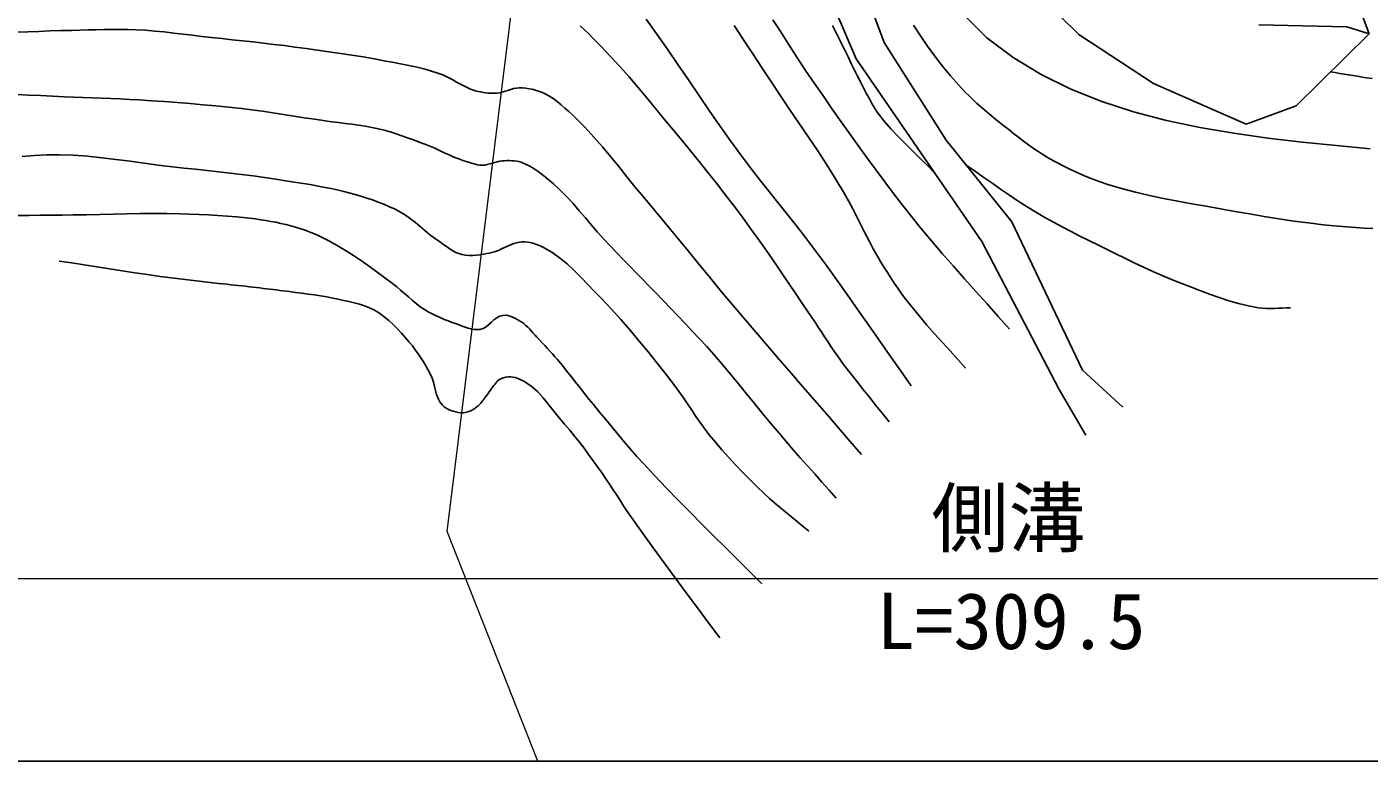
# Model space of a CAD drawing. Units: millimetres, scale not verified. Extents: x 40000 to 680000, y 20000 to 380000.
# Drawn here: x 196450 to 240022, y 205000 to 228855 of the extents above; entities that cross this region are included whole.
import ezdxf
from ezdxf.enums import TextEntityAlignment as Align

# ---------------------------------------------------------------- set-up
doc = ezdxf.new("R2010")
doc.units = ezdxf.units.MM
doc.header["$LTSCALE"] = 1000
for name, color, linetype, lineweight in [('M-BGD', 7, 'Continuous', 25), ('M-BMK-HTXT', 7, 'Continuous', 13), ('M-STR-HTXT', 7, 'Continuous', 13), ('M-TTL-BAND', 7, 'Continuous', 25)]:
    doc.layers.add(name, color=color, linetype=linetype, lineweight=lineweight)
doc.styles.add('ＭＳ ゴシック', font='')
doc.styles.get('ＭＳ ゴシック').set_extended_font_data('MS Gothic')

msp = doc.modelspace()

# ---------------------------------------------------------------- linework, layer by layer
at = {"layer": 'M-BGD'}
for p, q in [((240021, 228625), (239146, 230996)), ((228438, 230736), (230593, 228603)), ((239297, 228854), (236444, 228924)), ((240021, 228625), (239297, 228854)), ((230593, 228603), (233021, 227013)), ((237657, 226287), (240021, 228625)), ((233021, 227013), (236024, 225694)), ((236024, 225694), (237657, 226287)), ((230717, 217705), (228426, 222516)), ((229958, 217077), (227450, 221878)), ((230717, 217705), (232023, 216500)), ((229958, 217077), (230830, 215586))]:
    msp.add_line(p, q, dxfattribs=at)
for points in [[(228426, 222516), (226294, 225168), (224282, 228349), (221637, 235414), (221474, 237592)], [(227450, 221878), (223374, 227817), (221451, 232309), (220532, 235264)], [(226814, 229300), (227610, 228501), (228469, 227857), (229380, 227303), (230340, 226830), (231340, 226430), (232375, 226095), (233438, 225817), (234523, 225587), (235624, 225399), (236734, 225243), (237847, 225112), (238957, 224996), (240057, 224890)], [(196130, 228681), (196486, 228695), (196843, 228708), (197200, 228721), (197557, 228731), (197914, 228740), (198174, 228747), (198434, 228755), (198694, 228762), (198955, 228768), (199215, 228772), (199475, 228773), (199735, 228769), (199995, 228760), (200301, 228742), (200607, 228717), (200912, 228687), (201217, 228654), (201522, 228618), (201826, 228581), (202131, 228544), (202436, 228510), (202775, 228473), (203115, 228437), (203454, 228400), (203793, 228363), (204132, 228325), (204471, 228285), (204810, 228243), (205148, 228199), (205518, 228149), (205888, 228098), (206257, 228046), (206627, 227992), (206995, 227935), (207364, 227875), (207731, 227811), (208098, 227743), (208312, 227702), (208525, 227662), (208739, 227621), (208952, 227577), (209165, 227530), (209375, 227477), (209584, 227419), (209791, 227352), (209948, 227291), (210101, 227218), (210251, 227139), (210400, 227058), (210550, 226977), (210701, 226902), (210856, 226835), (211015, 226781), (211099, 226759), (211183, 226740), (211268, 226725), (211354, 226713), (211440, 226704), (211526, 226700), (211613, 226699), (211699, 226701), (211792, 226713), (211884, 226734), (211976, 226761), (212066, 226791), (212157, 226821), (212249, 226847), (212341, 226865), (212434, 226872), (212539, 226869), (212644, 226861), (212748, 226846), (212852, 226826), (212954, 226800), (213055, 226768), (213153, 226732), (213249, 226689), (213393, 226613), (213532, 226526), (213664, 226430), (213793, 226326), (213917, 226218), (214039, 226105), (214159, 225991), (214277, 225877), (214572, 225582), (214856, 225275), (215131, 224960), (215399, 224639), (215663, 224314), (215926, 223987), (216189, 223662), (216456, 223339), (216823, 222901), (217187, 222460), (217550, 222018), (217912, 221576), (218275, 221133), (218637, 220691), (219002, 220251), (219369, 219812), (219745, 219368), (220123, 218925), (220501, 218483), (220881, 218041), (221261, 217600), (221642, 217160), (222023, 216720), (222404, 216280), (222785, 215840), (223166, 215399), (223546, 214958)], [(214415, 228890), (214556, 228761), (214691, 228626), (214825, 228488), (214957, 228350), (215089, 228214), (215399, 227892), (215700, 227564), (215996, 227229), (216286, 226890), (216573, 226547), (216857, 226203), (217141, 225858), (217425, 225513), (217709, 225169), (217992, 224823), (218274, 224476), (218553, 224127), (218831, 223777), (219105, 223424), (219377, 223069), (219645, 222712), (219941, 222307), (220233, 221899), (220522, 221488), (220807, 221075), (221090, 220660), (221372, 220245), (221653, 219829), (221935, 219413), (222039, 219258), (222141, 219101), (222242, 218943), (222343, 218786), (222445, 218629), (222548, 218472), (222653, 218318), (222761, 218165), (222962, 217891), (223168, 217621), (223376, 217354), (223588, 217088), (223800, 216824), (224013, 216559), (224226, 216295), (224436, 216028)], [(216549, 229108), (216898, 228618), (217243, 228124), (217583, 227627), (217922, 227129), (218261, 226631), (218601, 226134), (218944, 225639), (219292, 225148), (219646, 224661), (219936, 224277), (220231, 223896), (220530, 223519), (220831, 223143), (221132, 222767), (221431, 222389), (221727, 222009), (222018, 221626), (222376, 221140), (222729, 220651), (223079, 220159), (223427, 219666), (223773, 219171), (224117, 218676), (224462, 218181), (224808, 217686), (225156, 217193)], [(219412, 228895), (219714, 228435), (220014, 227975), (220315, 227515), (220618, 227056), (220917, 226609), (221219, 226163), (221522, 225717), (221824, 225271), (222123, 224823), (222417, 224372), (222704, 223916), (222983, 223456), (223126, 223201), (223263, 222943), (223395, 222683), (223525, 222421), (223655, 222159), (223787, 221898), (223924, 221640), (224068, 221386), (224171, 221213), (224276, 221041), (224383, 220870), (224492, 220700), (224603, 220532), (224717, 220366), (224834, 220201), (224953, 220040), (225184, 219743), (225423, 219453), (225667, 219167), (225916, 218885), (226167, 218605), (226419, 218325), (226669, 218045), (226917, 217762)], [(220670, 229084), (220898, 228720), (221171, 228290), (221449, 227864), (221730, 227439), (222015, 227018), (222304, 226598), (222594, 226180), (222888, 225764), (223183, 225349), (223459, 224965), (223737, 224581), (224017, 224200), (224299, 223820), (224584, 223442), (224873, 223067), (225165, 222695), (225462, 222326), (225810, 221905), (226165, 221488), (226525, 221076), (226889, 220667), (227254, 220259), (227619, 219852), (227984, 219443), (228346, 219033)], [(222603, 228897), (222763, 228569), (222926, 228243), (223021, 228050), (223116, 227857), (223210, 227663), (223305, 227470), (223400, 227277), (223497, 227085), (223595, 226893), (223696, 226704), (223742, 226619), (223787, 226534), (223832, 226449), (223879, 226364), (223927, 226281), (223977, 226199), (224029, 226119), (224085, 226041), (224292, 225780), (224510, 225530), (224737, 225287), (224971, 225050), (225208, 224815), (225446, 224582), (225683, 224347), (225915, 224108)], [(225230, 228904), (225453, 228564), (225684, 228229), (225925, 227900), (226174, 227579), (226432, 227264), (226699, 226958), (226886, 226759), (227080, 226566), (227279, 226380), (227484, 226199), (227693, 226022), (227905, 225848), (228118, 225676), (228332, 225506), (228488, 225382), (228646, 225259), (228805, 225137), (228966, 225019), (229129, 224903), (229295, 224791), (229463, 224684), (229635, 224582), (229863, 224456), (230094, 224335), (230328, 224220), (230565, 224111), (230805, 224008), (231047, 223911), (231291, 223820), (231538, 223736), (231985, 223600), (232436, 223480), (232891, 223374), (233349, 223279), (233809, 223191), (234270, 223108), (234731, 223027), (235191, 222945), (235666, 222859), (236142, 222775), (236618, 222694), (237095, 222618), (237572, 222547), (238051, 222483), (238530, 222428), (239011, 222382), (239292, 222358), (239573, 222335), (239855, 222314), (240137, 222299)], [(238770, 227388), (238916, 227367), (239063, 227344), (239209, 227320), (239355, 227296), (239501, 227271), (239647, 227247), (239793, 227224), (239939, 227203), (240115, 227178)], [(196120, 226659), (196506, 226639), (196893, 226620), (197280, 226600), (197667, 226582), (197969, 226569), (198271, 226557), (198573, 226546), (198875, 226535), (199177, 226524), (199478, 226511), (199780, 226496), (200081, 226479), (200498, 226452), (200915, 226424), (201332, 226394), (201749, 226361), (202165, 226326), (202581, 226288), (202997, 226247), (203412, 226201), (203754, 226159), (204095, 226113), (204435, 226063), (204776, 226011), (205116, 225957), (205456, 225903), (205796, 225850), (206137, 225799), (206353, 225769), (206569, 225742), (206785, 225716), (207002, 225690), (207218, 225661), (207433, 225629), (207647, 225590), (207860, 225544), (208053, 225495), (208244, 225440), (208434, 225380), (208623, 225317), (208811, 225251), (208998, 225182), (209185, 225112), (209372, 225042), (209531, 224978), (209688, 224910), (209845, 224838), (210001, 224766), (210157, 224695), (210314, 224626), (210473, 224562), (210635, 224504), (210708, 224480), (210781, 224455), (210855, 224432), (210929, 224410), (211003, 224391), (211079, 224376), (211154, 224366), (211231, 224361), (211314, 224366), (211397, 224380), (211480, 224400), (211561, 224424), (211643, 224449), (211725, 224472), (211808, 224490), (211892, 224500), (211967, 224505), (212043, 224508), (212119, 224509), (212195, 224507), (212270, 224501), (212345, 224491), (212419, 224476), (212490, 224455), (212637, 224397), (212777, 224327), (212913, 224246), (213045, 224157), (213173, 224062), (213298, 223963), (213420, 223860), (213540, 223757), (213765, 223552), (213978, 223336), (214183, 223111), (214383, 222881), (214579, 222647), (214776, 222414), (214975, 222182), (215179, 221957), (215388, 221736), (215598, 221517), (215809, 221300), (216020, 221082), (216232, 220865), (216444, 220648), (216655, 220430), (216865, 220211), (217102, 219964), (217340, 219717), (217578, 219469), (217815, 219222), (218051, 218973), (218285, 218722), (218517, 218470), (218745, 218214), (219018, 217900), (219285, 217582), (219549, 217260), (219810, 216937), (220071, 216614), (220333, 216291), (220597, 215969), (220865, 215651), (221094, 215384), (221325, 215119), (221557, 214855), (221790, 214592), (222023, 214329), (222257, 214066), (222490, 213803), (222723, 213540)], [(196297, 224644), (196699, 224675), (197101, 224694), (197503, 224698), (197964, 224683), (198424, 224650), (198883, 224604), (199342, 224548), (199800, 224487), (200258, 224424), (200716, 224363), (201175, 224307), (201549, 224266), (201924, 224227), (202299, 224187), (202673, 224147), (203047, 224104), (203421, 224059), (203795, 224011), (204168, 223957), (204537, 223901), (204907, 223846), (205277, 223789), (205646, 223728), (206014, 223662), (206380, 223587), (206743, 223503), (207104, 223407), (207294, 223351), (207483, 223293), (207671, 223230), (207857, 223163), (208041, 223091), (208222, 223012), (208401, 222927), (208575, 222835), (208744, 222732), (208905, 222617), (209062, 222495), (209215, 222369), (209368, 222240), (209521, 222114), (209678, 221992), (209840, 221877), (209927, 221817), (210015, 221755), (210102, 221693), (210191, 221633), (210281, 221578), (210374, 221528), (210470, 221488), (210571, 221457), (210685, 221436), (210802, 221427), (210919, 221426), (211037, 221434), (211155, 221447), (211273, 221466), (211390, 221487), (211505, 221510), (211634, 221545), (211760, 221593), (211884, 221649), (212007, 221708), (212130, 221764), (212255, 221813), (212382, 221849), (212514, 221866), (212605, 221866), (212696, 221859), (212787, 221845), (212877, 221825), (212966, 221799), (213053, 221767), (213138, 221731), (213220, 221690), (213489, 221532), (213744, 221351), (213986, 221151), (214218, 220937), (214443, 220714), (214664, 220485), (214881, 220254), (215100, 220027), (215418, 219692), (215729, 219350), (216033, 219001), (216331, 218648), (216624, 218289), (216913, 217927), (217198, 217563), (217481, 217197), (217625, 217003), (217763, 216804), (217897, 216603), (218031, 216400), (218164, 216198), (218301, 215999), (218442, 215802), (218590, 215611), (218799, 215359), (219013, 215111), (219232, 214867), (219455, 214627), (219682, 214390), (219912, 214157), (220145, 213927), (220382, 213700), (220556, 213538), (220734, 213381), (220915, 213227), (221098, 213074), (221282, 212924), (221466, 212773), (221650, 212622), (221832, 212469)], [(226912, 224379), (227199, 224183), (227485, 223985), (227770, 223785), (228055, 223586), (228342, 223389), (228630, 223196), (228922, 223008), (229219, 222826), (229497, 222664), (229777, 222507), (230060, 222354), (230346, 222204), (230632, 222058), (230920, 221914), (231209, 221771), (231498, 221629), (231796, 221483), (232094, 221337), (232394, 221193), (232694, 221051), (232996, 220912), (233299, 220778), (233605, 220649), (233913, 220526), (234221, 220406), (234530, 220287), (234840, 220170), (235152, 220059), (235467, 219956), (235784, 219865), (236104, 219788), (236428, 219728), (236556, 219712), (236685, 219705), (236815, 219704), (236945, 219707), (237075, 219713), (237205, 219720), (237334, 219725), (237464, 219727)], [(196158, 222725), (196517, 222729), (196877, 222733), (197236, 222737), (197596, 222740), (197955, 222744), (198389, 222751), (198823, 222760), (199257, 222770), (199690, 222779), (200124, 222787), (200558, 222790), (200992, 222789), (201425, 222780), (201732, 222771), (202039, 222760), (202346, 222746), (202653, 222729), (202959, 222708), (203265, 222682), (203571, 222651), (203875, 222613), (204039, 222589), (204203, 222564), (204367, 222536), (204530, 222505), (204692, 222470), (204854, 222433), (205014, 222391), (205174, 222345), (205313, 222301), (205451, 222255), (205589, 222205), (205725, 222152), (205860, 222096), (205993, 222036), (206125, 221973), (206254, 221907), (206527, 221755), (206793, 221593), (207055, 221424), (207314, 221248), (207569, 221068), (207821, 220884), (208073, 220698), (208323, 220512), (208455, 220409), (208583, 220302), (208708, 220191), (208833, 220080), (208959, 219971), (209088, 219865), (209220, 219764), (209359, 219672), (209481, 219600), (209605, 219532), (209732, 219469), (209861, 219409), (209992, 219353), (210124, 219300), (210257, 219251), (210391, 219204), (210484, 219171), (210579, 219135), (210675, 219100), (210771, 219069), (210867, 219043), (210964, 219026), (211061, 219020), (211158, 219028), (211260, 219060), (211354, 219114), (211442, 219184), (211527, 219261), (211613, 219337), (211701, 219404), (211795, 219455), (211898, 219481), (211979, 219483), (212059, 219473), (212139, 219452), (212217, 219424), (212294, 219389), (212369, 219349), (212442, 219306), (212512, 219262), (212583, 219213), (212649, 219157), (212712, 219097), (212772, 219034), (212830, 218968), (212888, 218902), (212946, 218837), (213005, 218773), (213090, 218683), (213175, 218594), (213260, 218504), (213344, 218414), (213427, 218323), (213510, 218231), (213591, 218138), (213672, 218045), (213823, 217866), (213971, 217684), (214117, 217501), (214262, 217317), (214406, 217132), (214550, 216948), (214696, 216764), (214844, 216583), (215042, 216340), (215241, 216098), (215440, 215856), (215640, 215614), (215842, 215375), (216045, 215136), (216251, 214901), (216461, 214667), (216833, 214265), (217210, 213868), (217592, 213475), (217977, 213085), (218365, 212697), (218754, 212310), (219143, 211925), (219532, 211539), (219920, 211151), (220306, 210762)], [(197495, 221246), (197905, 221183), (198315, 221119), (198724, 221054), (199134, 220990), (199543, 220926), (199953, 220864), (200364, 220805), (200774, 220748), (201045, 220712), (201317, 220678), (201588, 220645), (201860, 220614), (202132, 220583), (202404, 220552), (202676, 220522), (202948, 220491), (203067, 220477), (203186, 220464), (203305, 220451), (203425, 220438), (203544, 220426), (203663, 220413), (203783, 220399), (203902, 220385), (204011, 220373), (204119, 220360), (204228, 220347), (204336, 220334), (204444, 220321), (204553, 220307), (204661, 220293), (204770, 220279), (204972, 220252), (205175, 220227), (205377, 220201), (205580, 220175), (205782, 220147), (205983, 220116), (206184, 220080), (206384, 220040), (206557, 220004), (206731, 219970), (206905, 219934), (207078, 219894), (207248, 219849), (207415, 219795), (207577, 219729), (207734, 219651), (207897, 219550), (208052, 219436), (208201, 219313), (208343, 219181), (208479, 219043), (208611, 218900), (208739, 218754), (208865, 218607), (208964, 218487), (209059, 218362), (209151, 218235), (209238, 218105), (209322, 217973), (209402, 217838), (209479, 217701), (209552, 217563), (209605, 217440), (209646, 217310), (209681, 217176), (209713, 217042), (209750, 216911), (209796, 216786), (209858, 216671), (209939, 216568), (209999, 216514), (210065, 216467), (210136, 216426), (210212, 216393), (210291, 216365), (210371, 216344), (210453, 216329), (210533, 216319), (210580, 216318), (210628, 216321), (210674, 216328), (210721, 216338), (210767, 216351), (210813, 216367), (210857, 216385), (210900, 216404), (210931, 216419), (210960, 216437), (210989, 216456), (211017, 216476), (211044, 216498), (211070, 216520), (211095, 216543), (211121, 216567), (211153, 216599), (211183, 216633), (211213, 216667), (211241, 216703), (211269, 216739), (211297, 216776), (211324, 216812), (211352, 216848), (211390, 216898), (211426, 216948), (211462, 216999), (211498, 217050), (211534, 217101), (211570, 217152), (211608, 217202), (211647, 217250), (211663, 217271), (211679, 217292), (211694, 217314), (211711, 217335), (211728, 217355), (211746, 217374), (211766, 217390), (211789, 217403), (211856, 217431), (211927, 217454), (212000, 217470), (212075, 217480), (212150, 217483), (212225, 217478), (212298, 217466), (212367, 217445), (212607, 217332), (212825, 217183), (213025, 217004), (213211, 216804), (213388, 216590), (213560, 216371), (213731, 216153), (213906, 215945), (214070, 215755), (214229, 215562), (214384, 215365), (214536, 215165), (214685, 214964), (214832, 214761), (214978, 214557), (215123, 214352), (215246, 214176), (215366, 213997), (215483, 213818), (215600, 213637), (215716, 213456), (215832, 213275), (215951, 213096), (216072, 212918), (216421, 212423), (216775, 211930), (217133, 211440), (217494, 210952), (217855, 210465), (218218, 209979), (218579, 209492), (218939, 209003)]]:
    msp.add_lwpolyline(points, dxfattribs=at)
at = {"layer": 'M-BMK-HTXT'}
for p, q in [((210089, 212466), (212555, 232348)), ((213036, 205000), (210089, 212466))]:
    msp.add_line(p, q, dxfattribs=at)
at = {"layer": 'M-STR-HTXT'}
msp.add_line((167654, 210931), (269519, 210931), dxfattribs=at)
at = {"layer": 'M-TTL-BAND'}
msp.add_line((40000, 205000), (579000, 205000), dxfattribs=at)

# ---------------------------------------------------------------- texts
at = {"layer": 'M-STR-HTXT', "style": 'ＭＳ ゴシック'}
msp.add_text('側溝', height=1833, dxfattribs=at).set_placement((228312, 211433), align=Align.BOTTOM_CENTER)
msp.add_text('L=309.5', height=1833, dxfattribs=at).set_placement((224035, 208092), align=Align.BOTTOM_LEFT)

doc.saveas('drawing.dxf')
